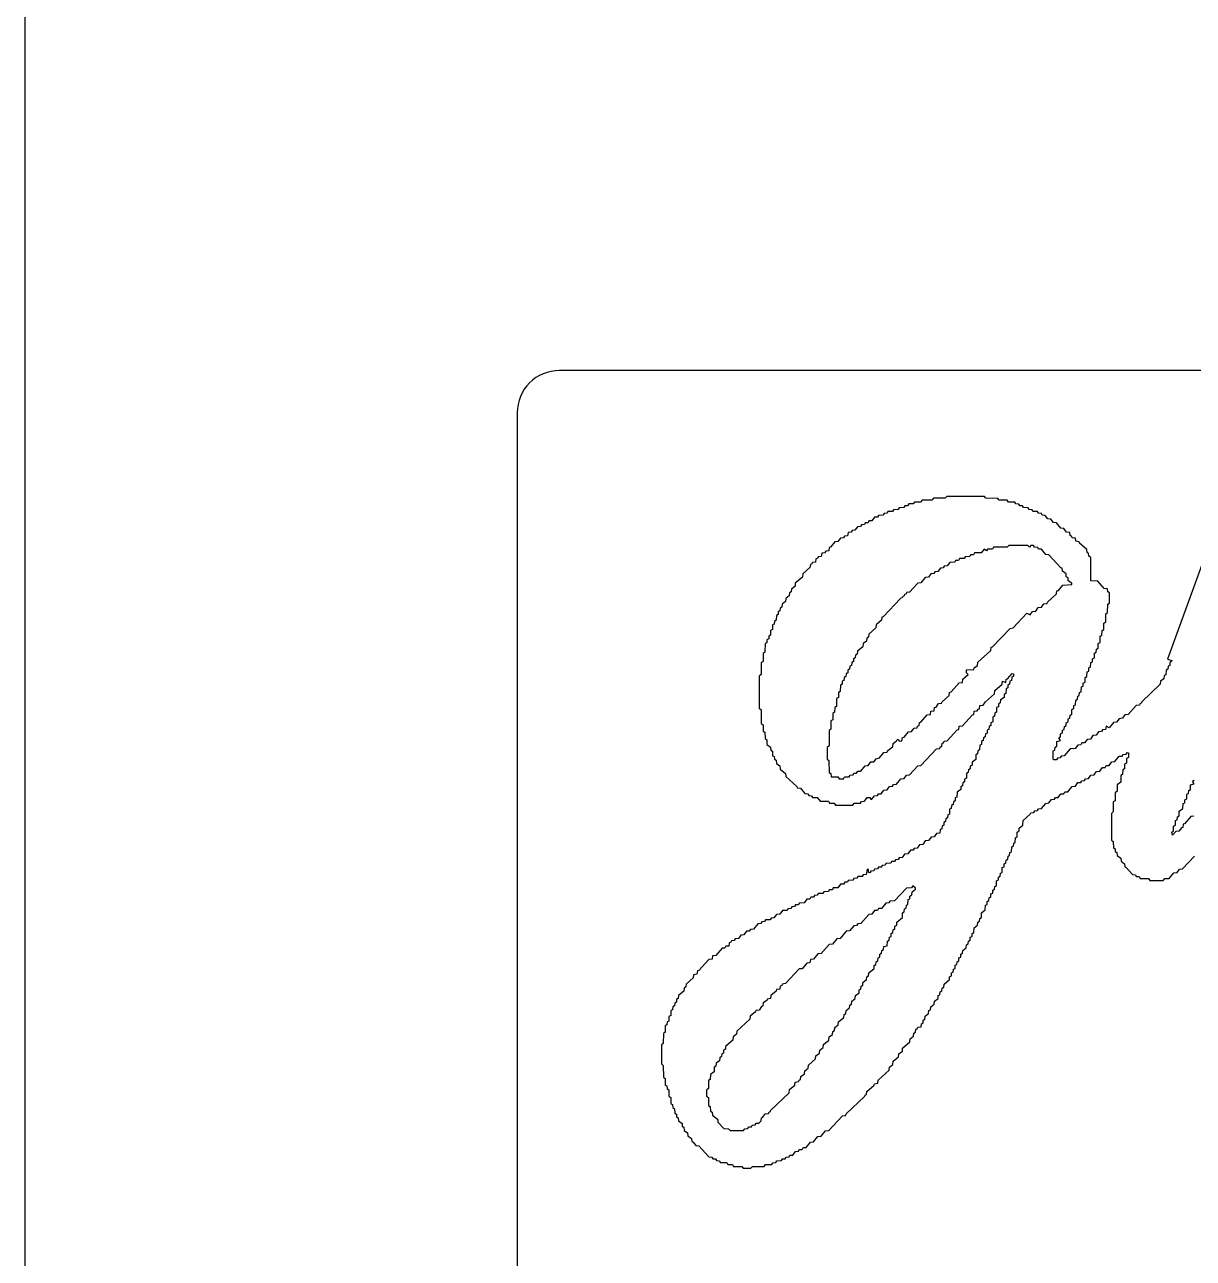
# Model space of a CAD drawing. Header units: millimetres. Extents: x 0 to 194, y 0 to 384.
# Drawn here: x 0 to 55.5, y 227.3 to 285.9 of the extents above; entities that cross this region are included whole.
import ezdxf

# ---------------------------------------------------------------- set-up
doc = ezdxf.new("R2010")
doc.units = ezdxf.units.MM
doc.layers.add('CUT_INNER', color=1, linetype='CONTINUOUS')
doc.layers.add('CUT_OUTER', color=1, linetype='CONTINUOUS')

msp = doc.modelspace()

# ---------------------------------------------------------------- linework, layer by layer
at = {"layer": 'CUT_INNER'}
msp.add_lwpolyline([(25.39, 27.815), (174.61, 27.815, 0.4142136), (176.61, 29.815), (176.61, 267.485, 0.4142136), (174.61, 269.485), (25.39, 269.485, 0.4142136), (23.39, 267.485), (23.39, 29.815, 0.4142136)], format="xyb", close=True, dxfattribs=at)
for points in [[(46.7305, 261.18), (46.6525, 261.09), (46.0055, 261.089), (45.9555, 261.005), (45.7285, 260.997), (45.6785, 260.913), (45.5585, 260.999), (45.4185, 260.826), (45.1115, 260.82), (45.0605, 260.737), (44.9175, 260.724), (44.8825, 260.647), (44.6645, 260.642), (44.6135, 260.558), (44.3875, 260.549), (44.3455, 260.468), (44.2015, 260.456), (44.1665, 260.379), (43.9405, 260.371), (43.8165, 260.204), (43.6725, 260.192), (43.6215, 260.108), (43.4935, 260.102), (43.3695, 259.936), (43.2255, 259.924), (43.1835, 259.843), (43.0395, 259.83), (42.9225, 259.668), (42.7715, 259.651), (42.5645, 259.4), (42.4135, 259.383), (42.0275, 258.953), (41.8775, 258.936), (41.8545, 258.869), (41.7875, 258.846), (41.7655, 258.779), (41.6985, 258.757), (41.6755, 258.69), (41.6085, 258.668), (40.7765, 257.79), (40.7095, 257.768), (40.6965, 257.624), (40.4405, 257.41), (40.4245, 257.259), (40.0835, 256.963), (40.0705, 256.819), (39.9895, 256.777), (39.9775, 256.634), (39.8145, 256.516), (39.7985, 256.365), (39.5465, 256.159), (39.5345, 256.015), (39.4505, 255.964), (39.4445, 255.836), (39.3635, 255.794), (39.3555, 255.657), (39.2745, 255.615), (39.2655, 255.478), (39.1845, 255.436), (39.1765, 255.299), (39.0955, 255.257), (39.0875, 255.12), (39.0065, 255.079), (38.9975, 254.942), (38.9165, 254.9), (38.9085, 254.763), (38.8275, 254.721), (38.8185, 254.584), (38.7375, 254.542), (38.7325, 254.235), (38.6485, 254.184), (38.6405, 253.958), (38.5565, 253.908), (38.5535, 253.519), (38.4695, 253.469), (38.4635, 253.251), (38.3775, 253.193), (38.3745, 252.894), (38.2875, 252.835), (38.2855, 252.447), (38.1975, 252.378), (38.1975, 251.652), (38.1075, 251.573), (38.1075, 251.026), (38.1955, 250.957), (38.1985, 250.39), (38.2825, 250.34), (38.3075, 250.186), (38.6145, 250.18), (38.6735, 250.094), (38.8835, 250.094), (38.9335, 250.178), (39.1595, 250.186), (39.2015, 250.267), (39.3385, 250.275), (39.3805, 250.357), (39.5085, 250.362), (39.5595, 250.446), (39.7035, 250.459), (39.9095, 250.71), (40.0605, 250.727), (40.1785, 250.889), (40.3225, 250.901), (40.4325, 251.037), (40.5975, 251.084), (40.8045, 251.336), (40.9545, 251.353), (40.9775, 251.42), (41.2285, 251.626), (41.2415, 251.77), (41.4075, 251.895), (41.4295, 251.962), (41.4915, 251.962), (41.5345, 251.882), (41.6635, 251.885), (41.6925, 252.046), (41.7595, 252.068), (41.9665, 252.319), (42.1175, 252.336), (42.2415, 252.502), (42.3855, 252.515), (42.4075, 252.582), (42.4845, 252.617), (42.4975, 252.761), (42.5645, 252.783), (42.8605, 253.124), (43.0115, 253.141), (43.0335, 253.297), (43.1905, 253.32), (43.2125, 253.476), (43.2795, 253.499), (43.3975, 253.661), (43.5475, 253.677), (43.5755, 253.75), (43.9115, 254.041), (43.9275, 254.191), (43.9945, 254.214), (44.3805, 254.644), (44.5375, 254.666), (44.5535, 254.817), (44.8125, 255.039), (44.7285, 255.12), (44.7325, 255.264), (45.0675, 255.287), (45.0905, 255.354), (45.2525, 255.471), (45.2695, 255.622), (45.8785, 256.186), (45.8945, 256.337), (45.9625, 256.36), (46.7945, 257.237), (46.9455, 257.254), (47.5995, 257.952), (47.7435, 257.875), (47.8675, 258.042), (48.0185, 258.059), (48.1355, 258.221), (48.2865, 258.237), (48.4045, 258.399), (48.5545, 258.416), (48.5775, 258.483), (49.0075, 258.869), (49.0245, 259.02), (49.0915, 259.042), (49.2985, 259.294), (49.7225, 259.316), (49.7225, 259.377), (49.5565, 259.502), (49.5515, 259.63), (49.4675, 259.68), (49.4545, 259.824), (49.2885, 259.949), (49.2755, 260.093), (49.2085, 260.115), (48.6445, 260.724), (48.4935, 260.741), (48.2865, 260.992), (48.1425, 261.005), (48.1075, 261.082), (47.9635, 261.094), (47.9035, 261.18), (47.7855, 261.175), (47.7255, 261.09), (47.6355, 261.18)], [(42.1705, 244.996), (42.1105, 244.911), (41.8775, 244.898), (41.3125, 244.289), (41.0875, 244.279), (41.0375, 244.195), (40.9005, 244.187), (40.6865, 243.931), (40.5425, 243.919), (40.4925, 243.835), (40.3635, 243.829), (40.2325, 243.659), (40.0885, 243.646), (39.7035, 243.216), (39.5595, 243.204), (39.5085, 243.12), (39.3735, 243.11), (39.1665, 242.858), (39.0155, 242.842), (38.7195, 242.501), (38.5685, 242.484), (38.3555, 242.228), (38.2115, 242.216), (37.8255, 241.786), (37.6745, 241.769), (37.4605, 241.513), (37.3175, 241.501), (37.2895, 241.339), (37.1385, 241.322), (36.9245, 241.066), (36.7805, 241.054), (36.1265, 240.355), (35.9755, 240.338), (35.9535, 240.271), (35.8765, 240.236), (35.8645, 240.092), (35.7075, 240.07), (35.6855, 240.003), (35.4335, 239.796), (35.4175, 239.645), (35.2605, 239.623), (35.2385, 239.556), (35.0765, 239.439), (35.0595, 239.288), (34.9925, 239.265), (34.8745, 239.103), (34.7245, 239.086), (34.7015, 239.019), (34.4505, 238.813), (34.4335, 238.662), (33.8245, 238.097), (33.8115, 237.953), (33.6455, 237.829), (33.6285, 237.678), (33.2835, 237.375), (33.2755, 237.238), (33.1945, 237.196), (33.1855, 237.059), (33.1045, 237.017), (33.0995, 236.889), (33.0155, 236.839), (33.0025, 236.695), (32.8365, 236.57), (32.8285, 236.433), (32.7445, 236.383), (32.7385, 236.165), (32.5725, 236.041), (32.5605, 235.808), (32.4765, 235.757), (32.4735, 235.369), (32.3855, 235.3), (32.3865, 235.011), (32.4745, 234.943), (32.4765, 234.564), (32.5605, 234.514), (32.5655, 234.296), (32.6495, 234.246), (32.6575, 234.109), (32.9135, 233.895), (32.9215, 233.769), (33.2045, 233.47), (33.4285, 233.46), (33.4975, 233.372), (34.1445, 233.374), (34.1945, 233.458), (34.3385, 233.47), (34.3735, 233.547), (34.5175, 233.56), (34.5525, 233.637), (34.6895, 233.645), (34.7315, 233.726), (34.8675, 233.734), (34.9745, 233.84), (34.9865, 233.984), (35.0535, 234.007), (35.1715, 234.169), (35.3225, 234.186), (35.3495, 234.258), (35.4115, 234.275), (35.4335, 234.342), (36.3115, 235.175), (36.3235, 235.319), (36.5795, 235.532), (36.5965, 235.683), (36.7455, 235.701), (36.7805, 235.778), (36.8475, 235.801), (36.8645, 235.951), (37.0265, 236.069), (37.0435, 236.22), (37.2095, 236.344), (37.2215, 236.488), (37.5625, 236.784), (37.5755, 236.928), (37.7415, 237.052), (37.7585, 237.203), (37.9205, 237.321), (37.9375, 237.471), (38.1885, 237.678), (38.2055, 237.829), (38.3675, 237.946), (38.3805, 238.09), (38.4615, 238.132), (38.4735, 238.276), (38.6355, 238.394), (38.6525, 238.544), (38.9045, 238.751), (38.9165, 238.895), (38.9975, 238.937), (39.0105, 239.081), (39.1765, 239.205), (39.1825, 239.334), (39.2655, 239.384), (39.2785, 239.528), (39.4405, 239.645), (39.4575, 239.796), (39.6235, 239.92), (39.6315, 240.057), (39.7125, 240.099), (39.7215, 240.236), (39.8055, 240.287), (39.8105, 240.415), (39.9815, 240.546), (39.9865, 240.675), (40.0705, 240.725), (40.0835, 240.869), (40.3385, 241.083), (40.3475, 241.22), (40.4285, 241.262), (40.4365, 241.399), (40.5175, 241.44), (40.5265, 241.577), (40.6075, 241.619), (40.6155, 241.756), (40.6965, 241.798), (40.7025, 241.927), (40.7855, 241.977), (40.7985, 242.121), (40.9645, 242.156), (40.9705, 242.374), (41.0545, 242.424), (41.0665, 242.568), (41.1435, 242.603), (41.1515, 242.74), (41.2325, 242.782), (41.2415, 242.919), (41.3225, 242.96), (41.3275, 243.089), (41.4115, 243.139), (41.4245, 243.283), (41.6805, 243.497), (41.6855, 243.715), (41.7695, 243.765), (41.7825, 243.909), (41.8585, 243.944), (41.8715, 244.088), (41.9485, 244.123), (41.9565, 244.349), (42.0375, 244.391), (42.0435, 244.52), (42.1275, 244.57), (42.1395, 244.714), (42.3055, 244.838), (42.3015, 244.893)]]:
    msp.add_lwpolyline(points, close=True, dxfattribs=at)
at = {"layer": 'CUT_OUTER'}
msp.add_lwpolyline([(3, 0), (191, 0, 0.4142136), (194, 3), (194, 381, 0.4142136), (191, 384), (3, 384, 0.4142136), (0, 381), (0, 3, 0.4142136)], format="xyb", close=True, dxfattribs=at)
for points in [[(55.9005, 260.248), (54.2785, 255.777), (54.4705, 255.708), (54.4655, 255.657), (54.3845, 255.615), (54.3765, 255.478), (54.2995, 255.443), (54.2875, 255.299), (54.2035, 255.249), (54.1975, 255.031), (54.1165, 254.989), (54.1045, 254.845), (53.9375, 254.721), (53.9255, 254.577), (53.0475, 253.744), (53.0255, 253.677), (52.9585, 253.655), (52.9365, 253.588), (52.7855, 253.571), (52.3995, 253.141), (52.2485, 253.124), (52.1315, 252.962), (51.9805, 252.945), (51.8565, 252.779), (51.7125, 252.766), (51.4985, 252.511), (51.3545, 252.588), (51.3265, 252.426), (51.1915, 252.416), (51.1405, 252.332), (50.9975, 252.319), (50.8795, 252.157), (50.7285, 252.141), (50.6115, 251.979), (50.4605, 251.962), (50.3365, 251.795), (50.2075, 251.79), (50.1575, 251.706), (50.0135, 251.694), (49.8895, 251.527), (49.6555, 251.515), (49.3595, 251.174), (49.2155, 251.161), (49.1735, 251.08), (49.0455, 251.075), (48.9955, 250.991), (48.8765, 250.987), (48.8375, 251.026), (48.8415, 251.413), (48.9185, 251.448), (48.9305, 251.592), (49.0115, 251.633), (49.0245, 251.867), (49.1905, 251.902), (49.1095, 252.039), (49.1905, 252.08), (49.1985, 252.217), (49.2825, 252.268), (49.2885, 252.396), (49.3695, 252.438), (49.3775, 252.575), (49.4585, 252.617), (49.4675, 252.754), (49.5485, 252.796), (49.5565, 252.933), (49.6375, 252.975), (49.6465, 253.112), (49.7275, 253.153), (49.7355, 253.38), (49.8165, 253.422), (49.8295, 253.566), (49.9055, 253.6), (49.9115, 253.818), (49.9955, 253.869), (50.0075, 254.013), (50.0845, 254.048), (50.0935, 254.184), (50.1745, 254.226), (50.1825, 254.453), (50.2635, 254.495), (50.2715, 254.632), (50.3555, 254.682), (50.3615, 254.9), (50.4455, 254.95), (50.4505, 255.168), (50.5315, 255.21), (50.5445, 255.354), (50.6215, 255.389), (50.6295, 255.615), (50.7065, 255.65), (50.7185, 255.794), (50.8005, 255.836), (50.8085, 256.062), (50.8895, 256.104), (50.8975, 256.241), (50.9815, 256.291), (50.9875, 256.509), (51.0715, 256.559), (51.0735, 256.858), (51.1575, 256.909), (51.1665, 257.135), (51.2495, 257.185), (51.2525, 257.484), (51.3395, 257.543), (51.3425, 257.931), (51.4285, 257.99), (51.4315, 258.378), (51.5185, 258.437), (51.5155, 258.923), (51.4345, 258.965), (51.4215, 259.109), (51.2655, 259.131), (50.9695, 259.472), (50.6295, 259.502), (50.6255, 260.604), (50.5405, 260.664), (50.5275, 260.808), (50.4505, 260.843), (50.4385, 260.987), (50.0975, 261.283), (50.0745, 261.35), (49.9185, 261.372), (49.8965, 261.529), (49.7525, 261.541), (49.7175, 261.618), (49.6505, 261.641), (49.6275, 261.797), (49.4775, 261.814), (49.3525, 261.98), (49.2085, 261.993), (49.0015, 262.244), (48.8515, 262.261), (48.7335, 262.423), (48.5825, 262.44), (48.4585, 262.606), (48.3215, 262.614), (48.2865, 262.691), (48.1425, 262.704), (48.0925, 262.788), (47.8745, 262.793), (47.8395, 262.87), (47.6955, 262.883), (47.6535, 262.964), (47.4275, 262.972), (47.3855, 263.053), (47.2575, 263.059), (47.2065, 263.142), (47.0625, 263.155), (47.0275, 263.232), (46.7205, 263.237), (46.6525, 263.325), (46.2735, 263.327), (46.2145, 263.413), (45.6475, 263.416), (45.5795, 263.504), (43.7905, 263.504), (43.7115, 263.416), (43.1535, 263.415), (43.0855, 263.327), (42.6175, 263.325), (42.5485, 263.237), (42.2505, 263.235), (42.1995, 263.151), (41.9815, 263.145), (41.9315, 263.061), (41.7945, 263.053), (41.7525, 262.972), (41.5345, 262.966), (41.4765, 262.88), (41.2585, 262.874), (41.2075, 262.79), (40.9895, 262.785), (40.9545, 262.708), (40.8115, 262.695), (40.7605, 262.612), (40.5425, 262.606), (40.5005, 262.525), (40.3565, 262.512), (40.2325, 262.346), (40.0955, 262.338), (40.0535, 262.257), (39.9165, 262.248), (39.8755, 262.167), (39.7465, 262.162), (39.6965, 262.078), (39.5525, 262.065), (39.4275, 261.899), (39.2995, 261.893), (39.2495, 261.81), (39.1055, 261.797), (39.0775, 261.635), (38.9335, 261.622), (38.8915, 261.541), (38.7475, 261.529), (38.6235, 261.363), (38.4795, 261.35), (38.2725, 261.099), (38.2055, 261.076), (38.1835, 260.92), (38.0395, 260.907), (37.9885, 260.823), (37.8535, 260.814), (37.8255, 260.651), (37.6815, 260.639), (37.6465, 260.562), (37.5795, 260.54), (37.5575, 260.383), (37.4135, 260.371), (37.3785, 260.294), (37.3115, 260.271), (37.2945, 260.121), (36.9535, 259.824), (36.9375, 259.674), (36.5965, 259.377), (36.5835, 259.233), (36.4135, 259.102), (36.4075, 258.974), (36.3235, 258.923), (36.3115, 258.779), (36.1495, 258.662), (36.1325, 258.511), (35.9665, 258.387), (35.9575, 258.25), (35.8735, 258.2), (35.8685, 258.071), (35.7875, 258.029), (35.7785, 257.892), (35.6975, 257.85), (35.6895, 257.624), (35.6085, 257.582), (35.5955, 257.438), (35.5185, 257.403), (35.5105, 257.177), (35.4265, 257.127), (35.4215, 256.909), (35.3405, 256.867), (35.3345, 256.738), (35.2505, 256.688), (35.2385, 256.544), (35.1615, 256.509), (35.1555, 256.112), (35.0675, 256.044), (35.0665, 255.665), (34.9785, 255.597), (34.9765, 255.039), (34.8885, 254.971), (34.8885, 253.44), (34.9765, 253.371), (34.9795, 252.715), (35.0665, 252.656), (35.0695, 252.357), (35.1555, 252.298), (35.1585, 251.999), (35.2455, 251.941), (35.2505, 251.723), (35.4215, 251.592), (35.4295, 251.455), (35.5135, 251.404), (35.5185, 251.186), (35.6005, 251.144), (35.6055, 251.016), (35.6895, 250.966), (35.7025, 250.822), (35.8685, 250.697), (35.8805, 250.554), (36.1325, 250.347), (36.1495, 250.196), (36.6685, 249.721), (36.6915, 249.654), (36.8425, 249.637), (37.0485, 249.386), (37.1925, 249.373), (37.2425, 249.289), (37.3715, 249.284), (37.4135, 249.203), (37.6395, 249.194), (37.7715, 249.024), (38.1675, 249.018), (38.2185, 248.934), (38.4365, 248.929), (38.5045, 248.841), (39.3305, 248.842), (39.3885, 248.929), (39.6875, 248.932), (39.7385, 249.015), (39.8755, 249.024), (40.0145, 249.197), (40.1435, 249.194), (40.1785, 249.117), (40.2325, 249.113), (40.3565, 249.279), (40.5005, 249.292), (40.5515, 249.376), (40.6795, 249.381), (40.8045, 249.548), (40.9545, 249.564), (41.0725, 249.726), (41.2165, 249.739), (41.2665, 249.823), (41.4025, 249.833), (41.6085, 250.084), (41.7595, 250.101), (41.8775, 250.263), (42.0275, 250.28), (42.4135, 250.71), (42.5645, 250.727), (43.3075, 251.515), (43.4585, 251.531), (43.4805, 251.599), (43.5575, 251.633), (43.5705, 251.777), (43.6425, 251.805), (43.6655, 251.872), (43.8165, 251.889), (44.2915, 252.409), (44.3585, 252.431), (44.3805, 252.588), (44.5315, 252.604), (45.0065, 253.124), (45.0735, 253.146), (45.0955, 253.303), (45.2395, 253.315), (45.2745, 253.392), (45.3415, 253.415), (45.3645, 253.571), (45.5145, 253.588), (45.6325, 253.75), (46.0575, 254.13), (46.0735, 254.281), (46.4145, 254.577), (46.4375, 254.734), (46.5875, 254.661), (46.6105, 254.817), (46.6775, 254.84), (46.8915, 255.095), (46.9555, 255.079), (46.9595, 254.96), (46.8745, 254.9), (46.8615, 254.756), (46.7845, 254.721), (46.7725, 254.577), (46.6955, 254.542), (46.6875, 254.405), (46.6065, 254.363), (46.6005, 254.145), (46.5165, 254.095), (46.5085, 253.958), (46.3415, 253.834), (46.3295, 253.69), (46.2455, 253.64), (46.2405, 253.511), (46.1585, 253.469), (46.1535, 253.251), (46.0695, 253.201), (46.0575, 253.057), (45.9805, 253.022), (45.9715, 252.796), (45.8905, 252.754), (45.8825, 252.617), (45.7985, 252.567), (45.7925, 252.438), (45.7115, 252.396), (45.7035, 252.259), (45.6225, 252.217), (45.6145, 252.08), (45.5335, 252.039), (45.5245, 251.902), (45.4435, 251.86), (45.4355, 251.723), (45.3545, 251.681), (45.3485, 251.463), (45.2645, 251.413), (45.2525, 251.269), (45.1755, 251.234), (45.1675, 251.008), (45.0005, 250.883), (44.9885, 250.739), (44.9045, 250.689), (44.8985, 250.56), (44.8175, 250.519), (44.8095, 250.382), (44.7285, 250.34), (44.7205, 250.113), (44.6385, 250.072), (44.6335, 249.943), (44.5495, 249.893), (44.5375, 249.749), (44.4605, 249.714), (44.4515, 249.577), (44.2815, 249.446), (44.2725, 249.219), (44.1915, 249.177), (44.1835, 249.04), (44.1025, 248.999), (44.0965, 248.87), (44.0135, 248.82), (44.0005, 248.676), (43.9235, 248.641), (43.9155, 248.415), (43.8345, 248.373), (43.8255, 248.236), (43.7445, 248.194), (43.7365, 248.057), (43.6555, 248.015), (43.6475, 247.878), (43.5665, 247.836), (43.5605, 247.708), (43.4765, 247.657), (43.4585, 247.508), (43.3075, 247.491), (43.1905, 247.329), (43.0465, 247.317), (42.9225, 247.15), (42.7715, 247.134), (42.6535, 246.971), (42.5025, 246.955), (42.3855, 246.793), (42.2415, 246.78), (42.1915, 246.696), (42.0625, 246.691), (41.9385, 246.524), (41.7875, 246.508), (41.6705, 246.346), (41.5265, 246.333), (41.4765, 246.249), (41.3475, 246.244), (41.3055, 246.163), (41.1685, 246.154), (41.1265, 246.073), (40.9005, 246.065), (40.8585, 245.984), (40.7215, 245.975), (40.6795, 245.894), (40.5425, 245.886), (40.5075, 245.809), (40.3635, 245.797), (40.3295, 245.72), (40.1855, 245.707), (40.1345, 245.623), (40.0785, 245.643), (40.0665, 245.787), (40.0065, 245.797), (39.9645, 245.537), (39.8275, 245.528), (39.7775, 245.444), (39.5595, 245.439), (39.5245, 245.362), (39.3805, 245.349), (39.3305, 245.266), (39.1125, 245.26), (39.0705, 245.179), (38.9415, 245.173), (38.8915, 245.09), (38.7475, 245.077), (38.6235, 244.911), (38.3965, 244.902), (38.3555, 244.821), (38.2115, 244.809), (38.1765, 244.732), (37.9495, 244.724), (37.8995, 244.64), (37.6815, 244.634), (37.6395, 244.553), (37.5025, 244.545), (37.4605, 244.464), (37.3325, 244.458), (37.2825, 244.374), (37.1385, 244.362), (37.0135, 244.195), (36.7875, 244.187), (36.7455, 244.106), (36.6085, 244.098), (36.5665, 244.017), (36.4385, 244.011), (36.3875, 243.927), (36.2445, 243.915), (36.2095, 243.838), (35.9825, 243.829), (35.8585, 243.663), (35.7075, 243.646), (35.5835, 243.48), (35.4465, 243.472), (35.3965, 243.388), (35.1785, 243.382), (35.1365, 243.301), (35.0075, 243.296), (34.9575, 243.212), (34.8135, 243.199), (34.6065, 242.948), (34.4625, 242.935), (34.4125, 242.852), (34.2835, 242.846), (34.1595, 242.68), (34.0085, 242.663), (33.8915, 242.501), (33.7475, 242.488), (33.6975, 242.404), (33.5615, 242.395), (33.5395, 242.328), (33.4625, 242.293), (33.4445, 242.143), (33.3005, 242.131), (33.2505, 242.047), (33.1215, 242.041), (32.8185, 241.696), (32.6675, 241.679), (32.6455, 241.523), (32.4885, 241.501), (32.0135, 240.981), (31.9465, 240.959), (31.9245, 240.802), (31.7675, 240.78), (31.7515, 240.629), (31.4065, 240.326), (31.4005, 240.197), (31.3165, 240.147), (31.3045, 240.003), (31.0525, 239.796), (31.0405, 239.652), (30.9565, 239.602), (30.9505, 239.473), (30.8695, 239.432), (30.8615, 239.295), (30.7805, 239.253), (30.7715, 239.116), (30.6905, 239.074), (30.6825, 238.848), (30.5985, 238.797), (30.5925, 238.579), (30.5165, 238.544), (30.5035, 238.4), (30.4225, 238.359), (30.4165, 238.051), (30.3305, 237.993), (30.3275, 237.515), (30.2395, 237.446), (30.2395, 236.541), (30.3285, 236.463), (30.3305, 235.905), (30.4165, 235.847), (30.4225, 235.539), (30.4995, 235.504), (30.5115, 235.36), (30.5955, 235.31), (30.5985, 235.011), (30.6855, 234.953), (30.6905, 234.645), (30.7675, 234.61), (30.7805, 234.466), (30.8635, 234.416), (30.8695, 234.198), (30.9505, 234.156), (30.9565, 234.028), (31.0405, 233.977), (31.0525, 233.834), (31.2185, 233.709), (31.2245, 233.581), (31.3085, 233.53), (31.3205, 233.386), (31.4825, 233.269), (31.4995, 233.118), (31.6655, 232.994), (31.6785, 232.85), (31.7455, 232.828), (31.8695, 232.661), (32.0135, 232.649), (32.4885, 232.129), (32.6325, 232.117), (32.6825, 232.033), (32.8115, 232.027), (32.8535, 231.946), (32.9905, 231.938), (33.0325, 231.857), (33.3395, 231.851), (33.3985, 231.764), (33.6165, 231.759), (33.6665, 231.675), (34.0545, 231.672), (34.1135, 231.586), (34.4925, 231.584), (34.5605, 231.672), (35.1185, 231.674), (35.1865, 231.762), (35.4855, 231.764), (35.5355, 231.848), (35.6795, 231.861), (35.7145, 231.938), (35.9405, 231.946), (35.9825, 232.027), (36.1115, 232.033), (36.1615, 232.117), (36.3055, 232.129), (36.3405, 232.206), (36.4775, 232.214), (36.6085, 232.385), (36.7455, 232.393), (36.7875, 232.474), (36.9165, 232.48), (36.9665, 232.564), (37.1105, 232.576), (37.3175, 232.828), (37.4675, 232.844), (37.6745, 233.096), (37.8255, 233.113), (38.0325, 233.364), (38.1835, 233.381), (38.8375, 234.079), (38.9875, 234.096), (39.0105, 234.163), (39.8875, 234.996), (39.9095, 235.063), (39.9775, 235.085), (39.9935, 235.236), (40.3345, 235.532), (40.3565, 235.599), (40.5135, 235.622), (40.5305, 235.773), (41.0495, 236.248), (41.0625, 236.392), (41.2285, 236.516), (41.2455, 236.667), (41.4975, 236.874), (41.5135, 237.024), (41.6805, 237.149), (41.6925, 237.293), (42.0335, 237.589), (42.0505, 237.74), (42.2125, 237.857), (42.2245, 238.001), (42.3055, 238.043), (42.3185, 238.187), (42.3855, 238.209), (42.4205, 238.286), (42.5695, 238.304), (42.5825, 238.448), (42.6665, 238.498), (42.6715, 238.627), (42.7525, 238.669), (42.7615, 238.806), (42.9275, 238.93), (42.9405, 239.074), (43.0215, 239.116), (43.0295, 239.253), (43.1955, 239.377), (43.2125, 239.528), (43.3785, 239.652), (43.3875, 239.789), (43.4685, 239.831), (43.4765, 239.968), (43.5575, 240.01), (43.5635, 240.138), (43.6475, 240.189), (43.6595, 240.333), (43.9155, 240.546), (43.9235, 240.683), (44.0075, 240.734), (44.0135, 240.862), (44.0945, 240.904), (44.1025, 241.041), (44.1835, 241.083), (44.1965, 241.227), (44.2725, 241.262), (44.2815, 241.399), (44.3625, 241.44), (44.3705, 241.577), (44.4515, 241.619), (44.4605, 241.756), (44.5415, 241.798), (44.5495, 241.935), (44.7155, 242.059), (44.7285, 242.203), (44.8125, 242.254), (44.8175, 242.382), (44.8985, 242.424), (44.9075, 242.561), (44.9885, 242.603), (44.9965, 242.74), (45.0775, 242.782), (45.0865, 243.008), (45.2525, 243.132), (45.2645, 243.276), (45.3485, 243.327), (45.3545, 243.455), (45.4355, 243.497), (45.4435, 243.723), (45.6145, 243.855), (45.6225, 244.081), (45.7035, 244.123), (45.7115, 244.26), (45.7955, 244.31), (45.8015, 244.439), (45.8825, 244.48), (45.8905, 244.617), (45.9715, 244.659), (45.9805, 244.796), (46.0615, 244.838), (46.0695, 244.975), (46.1505, 245.017), (46.1585, 245.243), (46.2405, 245.285), (46.2455, 245.414), (46.3295, 245.464), (46.3415, 245.608), (46.4185, 245.643), (46.4275, 245.869), (46.5085, 245.911), (46.5165, 246.048), (46.5975, 246.09), (46.6035, 246.218), (46.6875, 246.269), (46.6995, 246.413), (46.7765, 246.448), (46.7845, 246.584), (46.8655, 246.626), (46.8745, 246.853), (46.9555, 246.895), (46.9675, 247.038), (47.0445, 247.073), (47.0505, 247.291), (47.1345, 247.342), (47.1395, 247.56), (47.2235, 247.61), (47.2315, 247.747), (47.4025, 247.878), (47.4145, 248.111), (47.7555, 248.408), (47.7785, 248.475), (47.9225, 248.487), (47.9725, 248.571), (48.1005, 248.577), (48.1425, 248.658), (48.2865, 248.67), (48.4935, 248.922), (48.6445, 248.939), (48.7615, 249.101), (48.9055, 249.113), (48.9555, 249.197), (49.0845, 249.203), (49.2085, 249.369), (49.3525, 249.381), (49.3945, 249.462), (49.5385, 249.475), (49.7455, 249.726), (49.8965, 249.743), (50.0135, 249.905), (50.1575, 249.918), (50.1995, 249.999), (50.3275, 250.004), (50.3785, 250.088), (50.5225, 250.101), (50.6395, 250.263), (50.7905, 250.28), (50.9075, 250.442), (51.0585, 250.459), (51.1825, 250.625), (51.3115, 250.63), (51.3615, 250.714), (51.5055, 250.727), (51.6225, 250.889), (51.7735, 250.906), (51.9805, 251.157), (52.1245, 251.17), (52.1595, 251.246), (52.3035, 251.259), (52.3535, 251.343), (52.4125, 251.315), (52.4125, 251.105), (52.3285, 251.055), (52.3205, 250.829), (52.2365, 250.778), (52.2305, 250.56), (52.1465, 250.51), (52.1415, 250.292), (52.0575, 250.242), (52.0515, 249.935), (51.8815, 249.803), (51.8755, 249.496), (51.7875, 249.427), (51.7865, 249.049), (51.6995, 248.99), (51.6965, 248.512), (51.6085, 248.444), (51.6105, 247.171), (51.6965, 247.113), (51.7025, 246.805), (51.7835, 246.763), (51.7895, 246.635), (51.8725, 246.584), (51.8855, 246.441), (52.0515, 246.316), (52.0645, 246.172), (52.2305, 246.048), (52.2435, 245.904), (52.3105, 245.882), (52.6135, 245.537), (52.7505, 245.528), (52.7855, 245.451), (52.9295, 245.439), (52.9795, 245.355), (53.3675, 245.352), (53.4365, 245.264), (54.0735, 245.264), (54.1415, 245.352), (54.3595, 245.358), (54.5735, 245.614), (54.7245, 245.63), (54.8485, 245.797), (54.9925, 245.809), (55.5575, 246.418)], [(55.5225, 248.308), (55.3785, 248.296), (55.0825, 247.955), (55.0145, 247.933), (54.9985, 247.782), (54.9315, 247.759), (54.8065, 247.593), (54.6625, 247.581), (54.5095, 247.41), (54.4715, 247.56), (54.5585, 247.618), (54.5635, 247.836), (54.6475, 247.887), (54.6535, 248.104), (54.7295, 248.139), (54.7425, 248.283), (54.8235, 248.325), (54.8315, 248.552), (55.0025, 248.683), (55.0105, 248.909), (55.0915, 248.951), (55.1005, 249.088), (55.1835, 249.138), (55.1895, 249.356), (55.2665, 249.391), (55.2785, 249.535), (55.3625, 249.585), (55.3685, 249.803), (55.5385, 249.845), (55.4575, 249.982), (55.5385, 250.024)]]:
    msp.add_lwpolyline(points, dxfattribs=at)

doc.saveas('drawing.dxf')
